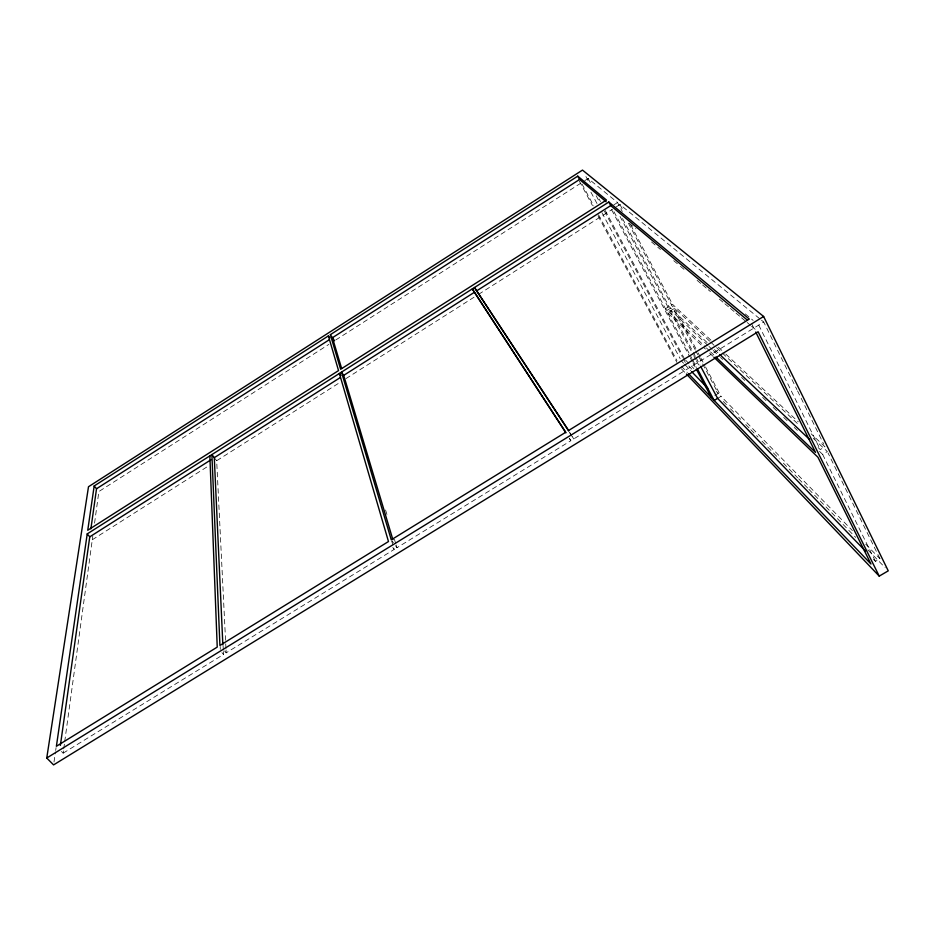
<?xml version="1.0" encoding="UTF-8"?>
<svg xmlns="http://www.w3.org/2000/svg" width="935" height="935" viewBox="0 0 935 935"><rect width="100%" height="100%" fill="white"/><g stroke="black" fill="none" stroke-linecap="round" stroke-linejoin="round"><path stroke-width="0.7" stroke-dasharray="4.67 3.51" d="M61.465 751.436L63.148 753.154L63.533 750.267M63.732 748.83L64.527 743.068M64.714 741.619L92.787 536.082M94.564 523.144L98.876 491.541L328.886 344.372M53.996 762.013L55.469 751.915M55.668 750.466L56.088 747.591M335.747 339.978L581.36 182.839M584.749 180.665L588.138 178.492L617.532 202.521L622.289 211.555M613.874 204.835L617.532 202.521M92.284 539.764L208.517 465.922M225.954 648.458L216.675 460.733L340.176 382.275M345.938 378.617L473.998 297.248M478.603 294.326L612.624 209.183M616.294 206.845L619.963 204.508L760.354 319.267M710.916 340.176L672.546 304.331L665.475 308.725L705.352 346.908M666.515 310.689L673.586 306.294M709.618 341.1L674.614 308.258L667.555 312.652L705.411 349.047M63.148 753.154L223.5 654.477L223.36 651.555M224.61 650.994L226.177 652.829L394.196 549.429L391.718 541.096M395.54 545.76L396.966 547.723L570.853 440.712L569.579 438.608M569.731 432.87L573.728 438.947L763.72 322.026L796.889 389.579M714.843 395.563L718.244 393.495L698.503 356.071M717.601 398.403L721.014 396.323L852.451 530.624M818.137 447.573L820.252 449.571L824.962 446.743L811.112 433.793M819.481 451.406L822.636 454.41L827.346 451.593L812.492 437.65M873.442 559.282L875.464 561.374L879.964 558.744L827.989 452.891M761.476 320.191L763.72 322.026M745.3 313.903L753.154 320.425M629.302 223.231L635.964 228.853M651.531 241.955L660.426 249.458M673.761 260.69L679.324 265.376M680.435 266.311L684.876 270.063M697.113 280.36L701.554 284.111M702.664 285.046L707.117 288.786M708.227 289.721L710.448 291.603M719.342 299.095L723.783 302.835M724.905 303.77L729.347 307.522M730.457 308.457L734.91 312.208M736.02 313.143L740.462 316.883M741.572 317.83L746.025 321.57M747.135 322.505L750.466 325.322M751.576 326.257L757.034 330.85M718.384 347.154L724.777 353.126M725.84 354.12L798.315 421.849M710.682 342.093L721.282 352.051M722.346 353.044L799.764 425.705M707.082 342.537L669.004 306.528L622.383 218.346M714.492 349.538L718.723 353.547M707.924 345.447L671.085 310.455L692.66 351.244M708.975 346.441L712.131 349.445M713.183 350.438L719.494 356.445M720.546 357.439L722.65 359.437M741.595 377.436L744.751 380.428M762.644 397.422L766.852 401.431M773.175 407.426L777.382 411.423M783.694 417.419L788.953 422.421M794.224 427.424L797.38 430.416M706.404 347.913L709.548 350.929M710.6 351.934L713.744 354.949M709.618 353.091L712.774 356.13M685.694 360.232L693.828 368.554M716.21 391.414L718.244 393.495M865.705 544.158L879.964 558.744M688.756 365.959L691.806 369.091M723.363 401.501L726.413 404.633M730.48 408.817L734.559 413.001M738.627 417.185L740.66 419.266M745.756 424.502L749.823 428.674M750.84 429.726L757.969 437.042M762.037 441.226L779.334 458.992M783.413 463.176L797.66 477.808M798.677 478.849L807.84 488.257M808.857 489.309L855.677 537.391M867.89 549.932L885.2 567.709M681.51 361.155L683.532 363.236M684.537 364.276L690.603 370.541M681.346 366.24L687.365 372.527M681.405 368.811L685.425 373.018M221.934 652.642L223.5 654.477M214.29 457.671L216.675 460.733M391.975 540.816L393.401 542.791M392.77 547.466L394.196 549.429M569.567 432.286L571.168 434.728M569.263 438.281L570.853 440.712M572.442 436.832L573.728 438.947M582.049 184.113L593.737 205.852M598.552 214.793L676.963 360.548M579.303 181.098L592.463 205.536M598.003 215.833L676.94 362.453M590.92 192.189L597.103 203.701M601.906 212.666L680.131 358.596M588.138 178.492L590.885 183.622M599.101 199.003L600.469 201.563M605.261 210.539L684.677 359.192M585.906 176.516L589.331 182.921M596.191 195.754L599.615 202.159M604.419 211.135L682.573 357.31M683.263 358.584L685.32 362.429M620.022 216.441L693.01 354.33M693.7 355.616L695.745 359.484M696.423 360.77L699.158 365.924M613.979 211.731L691.888 358.479M692.554 359.753L696.61 367.397M611.595 209.732L689.562 356.457M690.252 357.743L692.297 361.6M692.987 362.885L695.722 368.039M628.413 223.161L695.102 349.62M695.78 350.906L697.826 354.786M693.326 352.518L695.348 356.34M696.026 357.614L700.07 365.269M619.963 204.508L623.341 210.913M630.751 224.984L672.546 304.331M674.614 308.258L697.475 351.654M698.153 352.927L700.163 356.761M700.841 358.035L704.873 365.69M705.551 366.964L721.014 396.323M751.565 323.615L755.106 330.745M758.764 325.076L820.252 449.571M822.636 454.41L875.464 561.374M797.532 390.877L823.688 444.148M385.571 509.996L387.265 515.582M394.43 539.343L395.692 543.527M396.113 544.93L396.966 547.723M226.025 649.918L226.177 652.829M223.091 645.723L223.29 650.106M220.192 646.436L220.309 649.346"/><path stroke-width="1.4" d="M60.378 745.405L89.76 536.842L87.224 533.908L608.837 202.03L749.309 319.08L568.609 430.486L474.477 287.524L568.76 431.07M90.882 528.871L96.527 488.76L94.178 485.966L328.395 335.91L329.798 337.944M87.224 533.908L56.392 746.282L217.236 647.113L209.861 455.883M94.178 485.966L87.75 530.25L338.54 370.599L328.395 335.91M879.227 576.124L758.11 331.75L53.576 764.9L46.75 758.016L88.498 486.738L582.482 170.1L763.626 316.474L888.25 570.841L879.227 576.124L686.43 374.07M330.347 334.66L577.76 176.142L606.453 200.055L340.62 369.278L330.347 334.66L334.52 340.772M96.527 488.76L329.272 339.744M606.125 201.75L579.56 179.497L332.428 337.722L341.591 368.332M89.76 536.842L211.029 459.74M222.857 644.799L214.29 457.671L340.387 377.495M343.706 375.379L474.396 292.293L472.327 288.892L565.722 432.262L391.262 539.822L341.474 372.142L343.706 375.379L392.864 539.612M476.546 290.925L610.73 205.606L747.088 319.863M46.75 758.016L763.626 316.474M865.342 550.925L717.601 398.403L714.188 400.496L697.288 368.671M719.775 354.54L809.675 439.567M715.848 356.96L815.53 452.4L755.749 332.054M713.826 357.135L817.938 457.227L870.976 564.015L688.37 373.568M691.608 371.581L707.772 388.27M214.29 457.671L211.894 454.585L219.924 645.454L388.481 541.54L339.382 373.474L340.866 375.636M474.396 292.293L565.909 432.835M577.76 176.142L579.56 179.497M608.837 202.03L610.73 205.606M696.4 369.325L711.453 397.644M700.747 366.543L717.601 398.403"/></g></svg>
